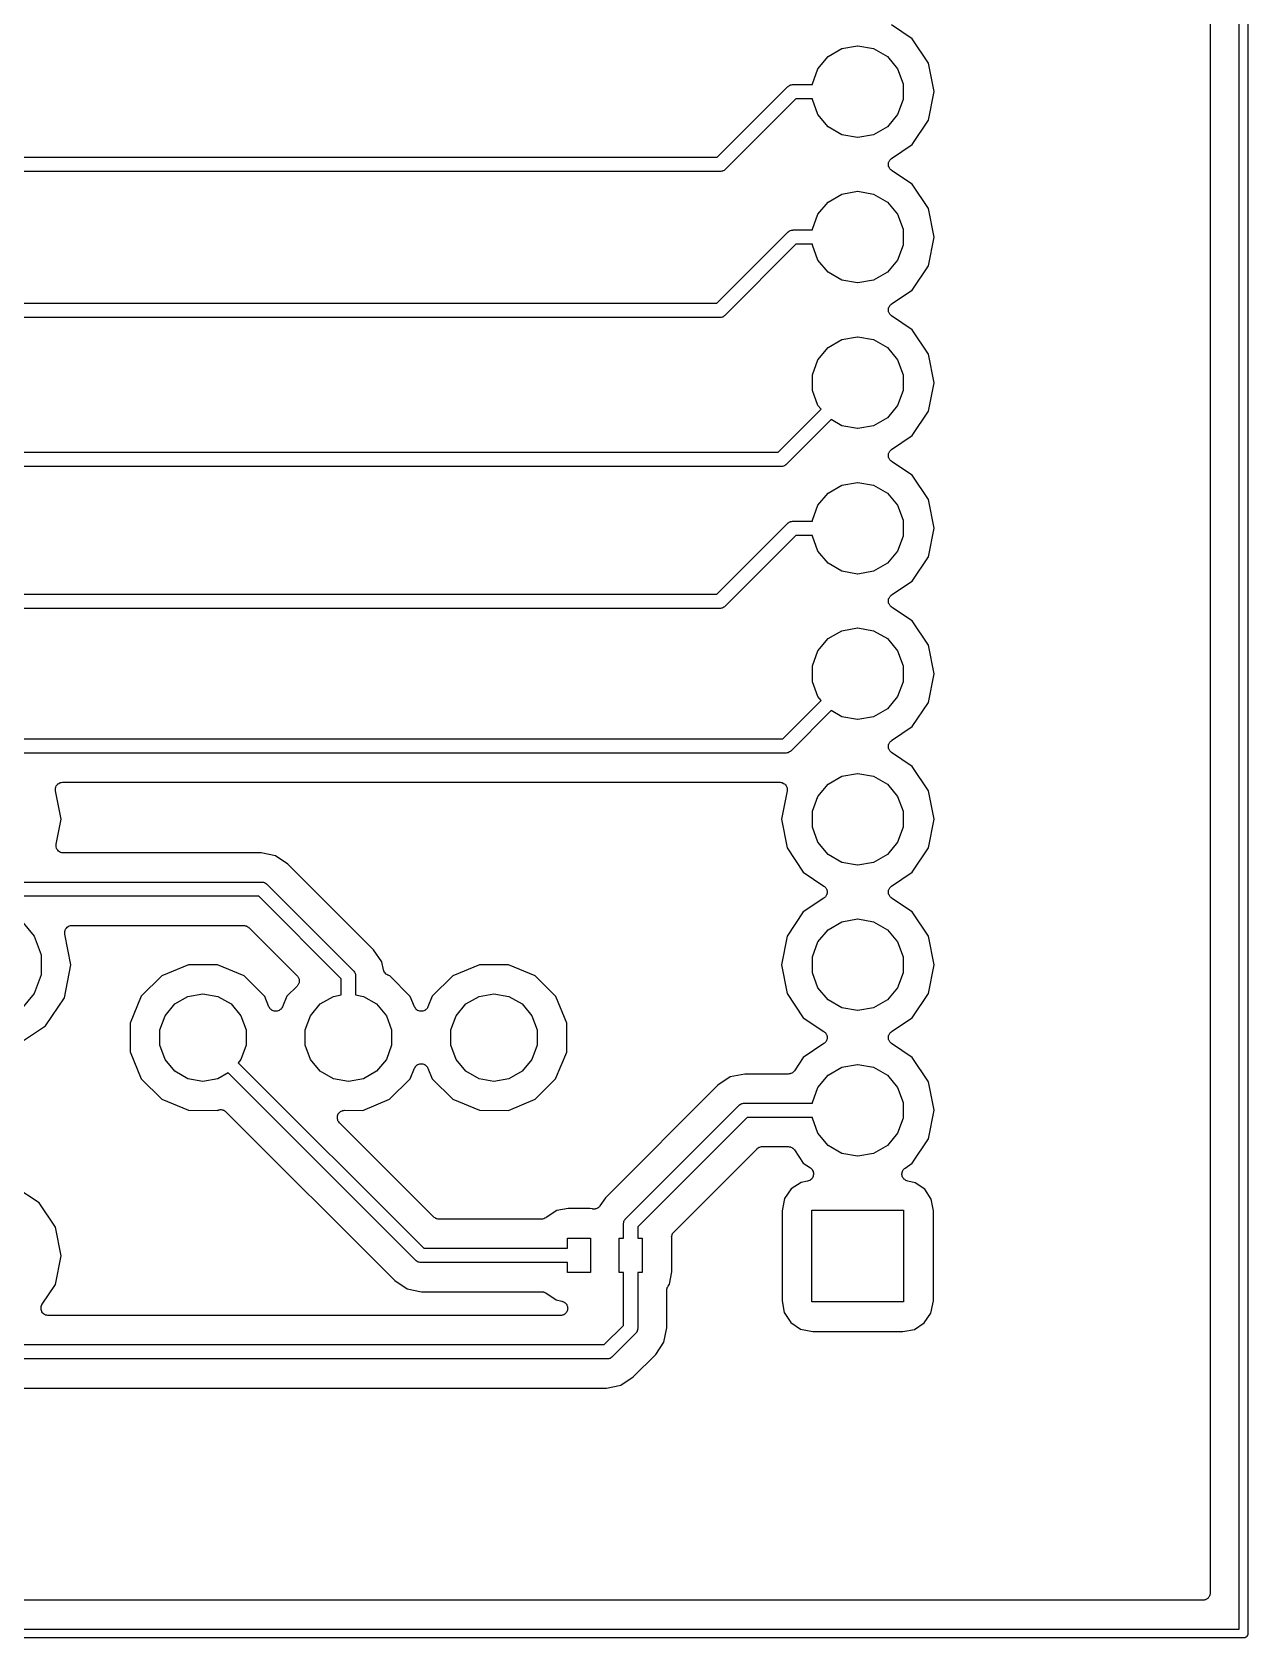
# Model space of a CAD drawing. Extents: x 70 to 225, y -126 to -70.
# Drawn here: x 204.05 to 225.28, y -126.47 to -98.45 of the extents above; entities that cross this region are included whole.
import ezdxf

# ---------------------------------------------------------------- set-up
doc = ezdxf.new("R2010")
doc.units = 0
doc.header["$MEASUREMENT"] = 0
doc.layers.add('BLACK', color=7, linetype='CONTINUOUS')

msp = doc.modelspace()

# ---------------------------------------------------------------- linework, layer by layer
at = {"layer": 'Black'}
for p, q in [((225.125, -126.325), (225.125, -69.875)), ((225.275, -69.8), (225.275, -126.4)), ((224.617, -70.51), (224.617, -125.69)), ((219.418, -98.5642), (219.057, -98.3229)), ((219.701, -98.9877), (219.418, -98.5642)), ((217.77, -99.0873), (217.949, -98.8745)), ((217.949, -98.8745), (218.19, -98.7356)), ((218.19, -98.7356), (218.463, -98.6873)), ((218.463, -98.6873), (218.469, -98.6873)), ((218.469, -98.6873), (218.743, -98.7356)), ((218.743, -98.7356), (218.984, -98.8745)), ((218.984, -98.8745), (219.162, -99.0873)), ((217.675, -99.3484), (217.77, -99.0873)), ((219.162, -99.0873), (219.257, -99.3484)), ((219.8, -99.4873), (219.701, -98.9877)), ((216.013, -100.632), (217.247, -99.3989)), ((217.247, -99.3989), (217.251, -99.3958)), ((217.251, -99.3958), (217.255, -99.3916)), ((217.255, -99.3916), (217.269, -99.3834)), ((217.269, -99.3834), (217.282, -99.374)), ((217.282, -99.374), (217.287, -99.3726)), ((217.287, -99.3726), (217.292, -99.3699)), ((217.292, -99.3699), (217.308, -99.367)), ((217.308, -99.367), (217.324, -99.3628)), ((217.324, -99.3628), (217.33, -99.3633)), ((217.33, -99.3633), (217.335, -99.3623)), ((217.335, -99.3623), (217.675, -99.3623)), ((217.675, -99.3623), (217.675, -99.3484)), ((219.257, -99.3484), (219.257, -99.6263)), ((219.701, -99.9869), (219.8, -99.4873)), ((217.387, -99.6123), (216.153, -100.846)), ((217.675, -99.6123), (217.387, -99.6123)), ((217.675, -99.6263), (217.675, -99.6123)), ((217.77, -99.8873), (217.675, -99.6263)), ((219.257, -99.6263), (219.162, -99.8873)), ((217.949, -100.1), (217.77, -99.8873)), ((219.162, -99.8873), (218.984, -100.1)), ((219.418, -100.41), (219.701, -99.9869)), ((218.19, -100.239), (217.949, -100.1)), ((218.463, -100.287), (218.19, -100.239)), ((218.469, -100.287), (218.463, -100.287)), ((218.743, -100.239), (218.469, -100.287)), ((218.984, -100.1), (218.743, -100.239)), ((219.057, -100.652), (219.418, -100.41)), ((177.266, -100.632), (216.013, -100.632)), ((216.065, -100.882), (177.266, -100.882)), ((216.07, -100.881), (216.065, -100.882)), ((216.076, -100.882), (216.07, -100.881)), ((216.092, -100.878), (216.076, -100.882)), ((216.108, -100.875), (216.092, -100.878)), ((216.112, -100.872), (216.108, -100.875)), ((216.118, -100.871), (216.112, -100.872)), ((216.131, -100.861), (216.118, -100.871)), ((216.145, -100.853), (216.131, -100.861)), ((216.149, -100.849), (216.145, -100.853)), ((216.153, -100.846), (216.149, -100.849)), ((219, -100.749), (219.004, -100.736)), ((219.001, -100.757), (219, -100.749)), ((219, -100.766), (219.001, -100.757)), ((219.004, -100.779), (219, -100.766)), ((219.004, -100.736), (219.005, -100.722)), ((219.005, -100.793), (219.004, -100.779)), ((219.005, -100.722), (219.009, -100.714)), ((219.009, -100.8), (219.005, -100.793)), ((219.009, -100.714), (219.011, -100.706)), ((219.011, -100.808), (219.009, -100.8)), ((219.011, -100.706), (219.019, -100.695)), ((219.019, -100.82), (219.011, -100.808)), ((219.019, -100.695), (219.025, -100.682)), ((219.025, -100.832), (219.019, -100.82)), ((219.025, -100.682), (219.031, -100.676)), ((219.031, -100.838), (219.025, -100.832)), ((219.031, -100.676), (219.035, -100.67)), ((219.035, -100.845), (219.031, -100.838)), ((219.035, -100.67), (219.047, -100.661)), ((219.047, -100.853), (219.035, -100.845)), ((219.047, -100.661), (219.057, -100.652)), ((219.057, -100.863), (219.047, -100.853)), ((219.418, -101.104), (219.057, -100.863)), ((219.701, -101.528), (219.418, -101.104)), ((217.77, -101.627), (217.949, -101.414)), ((217.949, -101.414), (218.19, -101.276)), ((218.19, -101.276), (218.463, -101.227)), ((218.463, -101.227), (218.469, -101.227)), ((218.469, -101.227), (218.743, -101.276)), ((218.743, -101.276), (218.984, -101.414)), ((218.984, -101.414), (219.162, -101.627)), ((217.675, -101.888), (217.77, -101.627)), ((219.162, -101.627), (219.257, -101.888)), ((219.8, -102.027), (219.701, -101.528)), ((216.003, -103.182), (217.247, -101.939)), ((217.247, -101.939), (217.251, -101.936)), ((217.251, -101.936), (217.255, -101.932)), ((217.255, -101.932), (217.269, -101.923)), ((217.269, -101.923), (217.282, -101.914)), ((217.282, -101.914), (217.287, -101.913)), ((217.287, -101.913), (217.292, -101.91)), ((217.292, -101.91), (217.308, -101.907)), ((217.308, -101.907), (217.324, -101.903)), ((217.324, -101.903), (217.33, -101.903)), ((217.33, -101.903), (217.335, -101.902)), ((217.335, -101.902), (217.675, -101.902)), ((217.675, -101.902), (217.675, -101.888)), ((219.257, -101.888), (219.257, -102.166)), ((217.387, -102.152), (216.143, -103.396)), ((217.675, -102.152), (217.387, -102.152)), ((217.675, -102.166), (217.675, -102.152)), ((217.77, -102.427), (217.675, -102.166)), ((219.257, -102.166), (219.162, -102.427)), ((219.701, -102.527), (219.8, -102.027)), ((217.949, -102.64), (217.77, -102.427)), ((219.162, -102.427), (218.984, -102.64)), ((219.418, -102.95), (219.701, -102.527)), ((218.19, -102.779), (217.949, -102.64)), ((218.463, -102.827), (218.19, -102.779)), ((218.469, -102.827), (218.463, -102.827)), ((218.743, -102.779), (218.469, -102.827)), ((218.984, -102.64), (218.743, -102.779)), ((219.057, -103.192), (219.418, -102.95)), ((178.516, -103.182), (216.003, -103.182)), ((216.121, -103.411), (216.108, -103.421)), ((216.135, -103.403), (216.121, -103.411)), ((216.139, -103.399), (216.135, -103.403)), ((216.143, -103.396), (216.139, -103.399)), ((219, -103.289), (219.004, -103.276)), ((219.001, -103.297), (219, -103.289)), ((219, -103.306), (219.001, -103.297)), ((219.004, -103.319), (219, -103.306)), ((219.004, -103.276), (219.005, -103.262)), ((219.005, -103.333), (219.004, -103.319)), ((219.005, -103.262), (219.009, -103.254)), ((219.009, -103.34), (219.005, -103.333)), ((219.009, -103.254), (219.011, -103.246)), ((219.011, -103.348), (219.009, -103.34)), ((219.011, -103.246), (219.019, -103.235)), ((219.019, -103.36), (219.011, -103.348)), ((219.019, -103.235), (219.025, -103.222)), ((219.025, -103.372), (219.019, -103.36)), ((219.025, -103.222), (219.031, -103.216)), ((219.031, -103.378), (219.025, -103.372)), ((219.031, -103.216), (219.035, -103.21)), ((219.035, -103.385), (219.031, -103.378)), ((219.035, -103.21), (219.047, -103.201)), ((219.047, -103.393), (219.035, -103.385)), ((219.047, -103.201), (219.057, -103.192)), ((219.057, -103.403), (219.047, -103.393)), ((219.418, -103.644), (219.057, -103.403)), ((216.055, -103.432), (178.516, -103.432)), ((216.06, -103.431), (216.055, -103.432)), ((216.066, -103.432), (216.06, -103.431)), ((216.082, -103.428), (216.066, -103.432)), ((216.098, -103.425), (216.082, -103.428)), ((216.102, -103.422), (216.098, -103.425)), ((216.108, -103.421), (216.102, -103.422)), ((219.701, -104.068), (219.418, -103.644)), ((217.77, -104.167), (217.949, -103.954)), ((217.949, -103.954), (218.19, -103.816)), ((218.19, -103.816), (218.463, -103.767)), ((218.463, -103.767), (218.469, -103.767)), ((218.469, -103.767), (218.743, -103.816)), ((218.743, -103.816), (218.984, -103.954)), ((218.984, -103.954), (219.162, -104.167)), ((217.675, -104.428), (217.77, -104.167)), ((219.162, -104.167), (219.257, -104.428)), ((219.8, -104.567), (219.701, -104.068)), ((217.675, -104.706), (217.675, -104.428)), ((219.257, -104.428), (219.257, -104.706)), ((217.77, -104.967), (217.675, -104.706)), ((219.257, -104.706), (219.162, -104.967)), ((219.701, -105.067), (219.8, -104.567)), ((217.075, -105.782), (217.825, -105.032)), ((217.825, -105.032), (217.77, -104.967)), ((219.162, -104.967), (218.984, -105.18)), ((219.418, -105.49), (219.701, -105.067)), ((218.001, -105.21), (217.215, -105.996)), ((218.19, -105.319), (218.001, -105.21)), ((218.463, -105.367), (218.19, -105.319)), ((218.469, -105.367), (218.463, -105.367)), ((218.743, -105.319), (218.469, -105.367)), ((218.984, -105.18), (218.743, -105.319)), ((219.057, -105.732), (219.418, -105.49)), ((176.441, -105.782), (217.075, -105.782)), ((219, -105.829), (219.004, -105.816)), ((219.001, -105.837), (219, -105.829)), ((219, -105.846), (219.001, -105.837)), ((219.004, -105.859), (219, -105.846)), ((219.004, -105.816), (219.005, -105.802)), ((219.005, -105.873), (219.004, -105.859)), ((219.005, -105.802), (219.009, -105.794)), ((219.009, -105.88), (219.005, -105.873)), ((219.009, -105.794), (219.011, -105.786)), ((219.011, -105.888), (219.009, -105.88)), ((219.011, -105.786), (219.019, -105.775)), ((219.019, -105.9), (219.011, -105.888)), ((219.019, -105.775), (219.025, -105.762)), ((219.025, -105.912), (219.019, -105.9)), ((219.025, -105.762), (219.031, -105.756)), ((219.031, -105.918), (219.025, -105.912)), ((219.031, -105.756), (219.035, -105.75)), ((219.035, -105.925), (219.031, -105.918)), ((219.035, -105.75), (219.047, -105.741)), ((219.047, -105.933), (219.035, -105.925)), ((219.047, -105.741), (219.057, -105.732)), ((219.057, -105.943), (219.047, -105.933)), ((217.126, -106.032), (176.441, -106.032)), ((217.132, -106.031), (217.126, -106.032)), ((217.137, -106.032), (217.132, -106.031)), ((217.153, -106.028), (217.137, -106.032)), ((217.169, -106.025), (217.153, -106.028)), ((217.174, -106.022), (217.169, -106.025)), ((217.179, -106.021), (217.174, -106.022)), ((217.193, -106.011), (217.179, -106.021)), ((217.207, -106.003), (217.193, -106.011)), ((217.21, -105.999), (217.207, -106.003)), ((217.215, -105.996), (217.21, -105.999)), ((219.418, -106.184), (219.057, -105.943)), ((219.701, -106.608), (219.418, -106.184)), ((217.77, -106.707), (217.949, -106.494)), ((217.949, -106.494), (218.19, -106.356)), ((218.19, -106.356), (218.463, -106.307)), ((218.463, -106.307), (218.469, -106.307)), ((218.469, -106.307), (218.743, -106.356)), ((218.743, -106.356), (218.984, -106.494)), ((218.984, -106.494), (219.162, -106.707)), ((217.675, -106.968), (217.77, -106.707)), ((219.162, -106.707), (219.257, -106.968)), ((219.8, -107.107), (219.701, -106.608)), ((216.008, -108.257), (217.247, -107.019)), ((217.247, -107.019), (217.251, -107.016)), ((217.251, -107.016), (217.255, -107.012)), ((217.255, -107.012), (217.269, -107.003)), ((217.269, -107.003), (217.282, -106.994)), ((217.282, -106.994), (217.287, -106.993)), ((217.287, -106.993), (217.292, -106.99)), ((217.292, -106.99), (217.308, -106.987)), ((217.308, -106.987), (217.324, -106.983)), ((217.324, -106.983), (217.33, -106.983)), ((217.33, -106.983), (217.335, -106.982)), ((217.335, -106.982), (217.675, -106.982)), ((217.675, -106.982), (217.675, -106.968)), ((219.257, -106.968), (219.257, -107.246)), ((217.387, -107.232), (216.148, -108.471)), ((217.675, -107.232), (217.387, -107.232)), ((217.675, -107.246), (217.675, -107.232)), ((217.77, -107.507), (217.675, -107.246)), ((219.257, -107.246), (219.162, -107.507)), ((219.701, -107.607), (219.8, -107.107)), ((217.949, -107.72), (217.77, -107.507)), ((219.162, -107.507), (218.984, -107.72)), ((219.418, -108.03), (219.701, -107.607)), ((218.19, -107.859), (217.949, -107.72)), ((218.463, -107.907), (218.19, -107.859)), ((218.743, -107.859), (218.469, -107.907)), ((218.984, -107.72), (218.743, -107.859)), ((218.469, -107.907), (218.463, -107.907)), ((219.057, -108.272), (219.418, -108.03)), ((173.516, -108.257), (216.008, -108.257)), ((219, -108.369), (219.004, -108.356)), ((219.001, -108.377), (219, -108.369)), ((219, -108.386), (219.001, -108.377)), ((219.004, -108.399), (219, -108.386)), ((219.004, -108.356), (219.005, -108.342)), ((219.005, -108.413), (219.004, -108.399)), ((219.005, -108.342), (219.009, -108.334)), ((219.009, -108.42), (219.005, -108.413)), ((219.009, -108.334), (219.011, -108.326)), ((219.011, -108.428), (219.009, -108.42)), ((219.011, -108.326), (219.019, -108.315)), ((219.019, -108.44), (219.011, -108.428)), ((219.019, -108.315), (219.025, -108.302)), ((219.025, -108.452), (219.019, -108.44)), ((219.025, -108.302), (219.031, -108.296)), ((219.031, -108.458), (219.025, -108.452)), ((219.031, -108.296), (219.035, -108.29)), ((219.035, -108.465), (219.031, -108.458)), ((219.035, -108.29), (219.047, -108.281)), ((219.047, -108.281), (219.057, -108.272)), ((216.06, -108.507), (173.516, -108.507)), ((216.065, -108.506), (216.06, -108.507)), ((216.071, -108.507), (216.065, -108.506)), ((216.087, -108.503), (216.071, -108.507)), ((216.103, -108.5), (216.087, -108.503)), ((216.107, -108.497), (216.103, -108.5)), ((216.113, -108.496), (216.107, -108.497)), ((216.126, -108.486), (216.113, -108.496)), ((216.14, -108.478), (216.126, -108.486)), ((216.144, -108.474), (216.14, -108.478)), ((216.148, -108.471), (216.144, -108.474)), ((219.047, -108.473), (219.035, -108.465)), ((219.057, -108.483), (219.047, -108.473)), ((219.418, -108.724), (219.057, -108.483)), ((219.701, -109.148), (219.418, -108.724)), ((217.949, -109.034), (218.19, -108.896)), ((218.19, -108.896), (218.463, -108.847)), ((218.463, -108.847), (218.469, -108.847)), ((218.469, -108.847), (218.743, -108.896)), ((218.743, -108.896), (218.984, -109.034)), ((217.675, -109.508), (217.77, -109.247)), ((217.77, -109.247), (217.949, -109.034)), ((218.984, -109.034), (219.162, -109.247)), ((219.162, -109.247), (219.257, -109.508)), ((219.8, -109.647), (219.701, -109.148)), ((217.675, -109.786), (217.675, -109.508)), ((219.257, -109.508), (219.257, -109.786)), ((217.77, -110.047), (217.675, -109.786)), ((219.257, -109.786), (219.162, -110.047)), ((219.701, -110.147), (219.8, -109.647)), ((217.155, -110.782), (217.825, -110.112)), ((217.825, -110.112), (217.77, -110.047)), ((219.162, -110.047), (218.984, -110.26)), ((218.001, -110.29), (217.295, -110.996)), ((218.19, -110.399), (218.001, -110.29)), ((218.463, -110.447), (218.19, -110.399)), ((218.743, -110.399), (218.469, -110.447)), ((218.984, -110.26), (218.743, -110.399)), ((219.418, -110.57), (219.701, -110.147)), ((218.469, -110.447), (218.463, -110.447)), ((219.057, -110.812), (219.418, -110.57)), ((171.016, -110.782), (217.155, -110.782)), ((219, -110.909), (219.004, -110.896)), ((219.001, -110.917), (219, -110.909)), ((219, -110.926), (219.001, -110.917)), ((219.004, -110.939), (219, -110.926)), ((219.004, -110.896), (219.005, -110.882)), ((219.005, -110.953), (219.004, -110.939)), ((219.005, -110.882), (219.009, -110.874)), ((219.009, -110.96), (219.005, -110.953)), ((219.009, -110.874), (219.011, -110.866)), ((219.011, -110.968), (219.009, -110.96)), ((219.011, -110.866), (219.019, -110.855)), ((219.019, -110.98), (219.011, -110.968)), ((219.019, -110.855), (219.025, -110.842)), ((219.025, -110.992), (219.019, -110.98)), ((219.025, -110.842), (219.031, -110.836)), ((219.031, -110.836), (219.035, -110.83)), ((219.035, -110.83), (219.047, -110.821)), ((219.047, -110.821), (219.057, -110.812)), ((217.206, -111.032), (171.016, -111.032)), ((217.212, -111.031), (217.206, -111.032)), ((217.217, -111.032), (217.212, -111.031)), ((217.233, -111.028), (217.217, -111.032)), ((217.249, -111.025), (217.233, -111.028)), ((217.254, -111.022), (217.249, -111.025)), ((217.259, -111.021), (217.254, -111.022)), ((217.273, -111.011), (217.259, -111.021)), ((217.287, -111.003), (217.273, -111.011)), ((217.29, -110.999), (217.287, -111.003)), ((217.295, -110.996), (217.29, -110.999)), ((219.031, -110.998), (219.025, -110.992)), ((219.035, -111.005), (219.031, -110.998)), ((219.047, -111.013), (219.035, -111.005)), ((219.057, -111.023), (219.047, -111.013)), ((219.418, -111.264), (219.057, -111.023)), ((219.701, -111.688), (219.418, -111.264)), ((204.543, -111.548), (204.563, -111.544)), ((204.563, -111.544), (204.583, -111.54)), ((204.583, -111.54), (204.585, -111.541)), ((204.585, -111.541), (204.586, -111.54)), ((204.586, -111.54), (217.107, -111.54)), ((217.107, -111.54), (217.108, -111.541)), ((217.108, -111.541), (217.109, -111.54)), ((217.109, -111.54), (217.13, -111.544)), ((217.13, -111.544), (217.15, -111.548)), ((217.949, -111.574), (218.19, -111.436)), ((218.19, -111.436), (218.463, -111.387)), ((218.463, -111.387), (218.469, -111.387)), ((218.469, -111.387), (218.743, -111.436)), ((218.743, -111.436), (218.984, -111.574)), ((204.461, -111.645), (204.468, -111.626)), ((204.461, -111.647), (204.461, -111.645)), ((204.461, -111.648), (204.461, -111.647)), ((204.461, -111.669), (204.461, -111.648)), ((204.461, -111.689), (204.461, -111.669)), ((204.461, -111.691), (204.461, -111.689)), ((204.461, -111.692), (204.461, -111.691)), ((204.56, -112.187), (204.461, -111.692)), ((204.468, -111.626), (204.475, -111.606)), ((204.475, -111.606), (204.476, -111.605)), ((204.476, -111.604), (204.489, -111.588)), ((204.476, -111.605), (204.476, -111.604)), ((204.489, -111.588), (204.502, -111.572)), ((204.502, -111.572), (204.503, -111.571)), ((204.503, -111.571), (204.504, -111.57)), ((204.504, -111.57), (204.522, -111.56)), ((204.522, -111.56), (204.54, -111.549)), ((204.54, -111.549), (204.541, -111.549)), ((204.541, -111.549), (204.543, -111.548)), ((217.231, -111.692), (217.133, -112.187)), ((217.15, -111.548), (217.151, -111.549)), ((217.151, -111.549), (217.153, -111.549)), ((217.153, -111.549), (217.17, -111.56)), ((217.17, -111.56), (217.188, -111.57)), ((217.188, -111.57), (217.189, -111.571)), ((217.189, -111.571), (217.19, -111.572)), ((217.19, -111.572), (217.203, -111.588)), ((217.203, -111.588), (217.217, -111.604)), ((217.217, -111.604), (217.217, -111.605)), ((217.217, -111.605), (217.218, -111.606)), ((217.218, -111.606), (217.225, -111.626)), ((217.225, -111.626), (217.232, -111.645)), ((217.232, -111.689), (217.231, -111.691)), ((217.231, -111.691), (217.231, -111.692)), ((217.232, -111.645), (217.232, -111.647)), ((217.232, -111.647), (217.232, -111.648)), ((217.232, -111.648), (217.232, -111.669)), ((217.232, -111.669), (217.232, -111.689)), ((217.675, -112.048), (217.77, -111.787)), ((217.77, -111.787), (217.949, -111.574)), ((218.984, -111.574), (219.162, -111.787)), ((219.162, -111.787), (219.257, -112.048)), ((219.8, -112.187), (219.701, -111.688)), ((217.675, -112.326), (217.675, -112.048)), ((219.257, -112.048), (219.257, -112.326)), ((204.473, -112.623), (204.56, -112.187)), ((217.133, -112.187), (217.232, -112.687)), ((217.77, -112.587), (217.675, -112.326)), ((219.257, -112.326), (219.162, -112.587)), ((219.701, -112.687), (219.8, -112.187)), ((204.472, -112.667), (204.473, -112.646)), ((204.473, -112.668), (204.472, -112.667)), ((204.473, -112.624), (204.473, -112.623)), ((204.473, -112.625), (204.473, -112.624)), ((204.473, -112.646), (204.473, -112.625)), ((217.949, -112.8), (217.77, -112.587)), ((219.162, -112.587), (218.984, -112.8)), ((204.473, -112.669), (204.473, -112.668)), ((204.48, -112.689), (204.473, -112.669)), ((204.487, -112.708), (204.48, -112.689)), ((204.487, -112.71), (204.487, -112.708)), ((204.488, -112.711), (204.487, -112.71)), ((204.501, -112.727), (204.488, -112.711)), ((204.514, -112.743), (204.501, -112.727)), ((204.515, -112.744), (204.514, -112.743)), ((204.516, -112.745), (204.515, -112.744)), ((204.534, -112.755), (204.516, -112.745)), ((204.552, -112.766), (204.534, -112.755)), ((204.553, -112.766), (204.552, -112.766)), ((204.555, -112.767), (204.553, -112.766)), ((204.575, -112.77), (204.555, -112.767)), ((204.595, -112.774), (204.575, -112.77)), ((204.597, -112.774), (204.595, -112.774)), ((204.598, -112.774), (204.597, -112.774)), ((208.051, -112.774), (204.598, -112.774)), ((208.305, -112.825), (208.051, -112.774)), ((208.52, -112.969), (208.305, -112.825)), ((217.232, -112.687), (217.515, -113.11)), ((218.19, -112.939), (217.949, -112.8)), ((218.463, -112.987), (218.19, -112.939)), ((218.743, -112.939), (218.469, -112.987)), ((218.984, -112.8), (218.743, -112.939)), ((219.418, -113.11), (219.701, -112.687)), ((210.015, -114.463), (208.52, -112.969)), ((217.515, -113.11), (217.876, -113.352)), ((218.469, -112.987), (218.463, -112.987)), ((219.057, -113.352), (219.418, -113.11)), ((203.804, -113.282), (208.064, -113.282)), ((208.064, -113.282), (208.069, -113.283)), ((208.069, -113.283), (208.075, -113.283)), ((208.075, -113.283), (208.091, -113.287)), ((208.091, -113.287), (208.107, -113.29)), ((208.107, -113.29), (208.111, -113.293)), ((208.111, -113.293), (208.117, -113.294)), ((208.117, -113.294), (208.13, -113.303)), ((208.13, -113.303), (208.144, -113.312)), ((208.144, -113.312), (208.148, -113.316)), ((208.148, -113.316), (208.152, -113.319)), ((208.152, -113.319), (209.665, -114.831)), ((217.876, -113.352), (217.886, -113.361)), ((217.886, -113.361), (217.897, -113.37)), ((217.897, -113.37), (217.902, -113.376)), ((217.902, -113.376), (217.908, -113.382)), ((217.908, -113.382), (217.914, -113.395)), ((217.914, -113.395), (217.922, -113.406)), ((217.922, -113.508), (217.914, -113.52)), ((217.922, -113.406), (217.924, -113.414)), ((217.924, -113.5), (217.922, -113.508)), ((217.924, -113.414), (217.928, -113.422)), ((217.928, -113.493), (217.924, -113.5)), ((217.928, -113.422), (217.929, -113.436)), ((217.929, -113.479), (217.928, -113.493)), ((217.929, -113.436), (217.932, -113.449)), ((217.932, -113.466), (217.929, -113.479)), ((217.932, -113.449), (217.931, -113.457)), ((217.931, -113.457), (217.932, -113.466)), ((219, -113.449), (219.004, -113.436)), ((219.001, -113.457), (219, -113.449)), ((219, -113.466), (219.001, -113.457)), ((219.004, -113.479), (219, -113.466)), ((219.004, -113.436), (219.005, -113.422)), ((219.005, -113.493), (219.004, -113.479)), ((219.005, -113.422), (219.009, -113.414)), ((219.009, -113.5), (219.005, -113.493)), ((219.009, -113.414), (219.011, -113.406)), ((219.011, -113.508), (219.009, -113.5)), ((219.011, -113.406), (219.019, -113.395)), ((219.019, -113.52), (219.011, -113.508)), ((219.019, -113.395), (219.025, -113.382)), ((219.025, -113.382), (219.031, -113.376)), ((219.031, -113.376), (219.035, -113.37)), ((219.035, -113.37), (219.047, -113.361)), ((219.047, -113.361), (219.057, -113.352)), ((208.012, -113.532), (203.78, -113.532)), ((209.451, -114.971), (208.012, -113.532)), ((217.876, -113.563), (217.515, -113.804)), ((217.886, -113.553), (217.876, -113.563)), ((217.897, -113.545), (217.886, -113.553)), ((217.902, -113.538), (217.897, -113.545)), ((217.908, -113.532), (217.902, -113.538)), ((217.914, -113.52), (217.908, -113.532)), ((219.025, -113.532), (219.019, -113.52)), ((219.031, -113.538), (219.025, -113.532)), ((219.035, -113.545), (219.031, -113.538)), ((219.047, -113.553), (219.035, -113.545)), ((219.057, -113.563), (219.047, -113.553)), ((219.418, -113.804), (219.057, -113.563)), ((203.869, -113.961), (204.092, -114.227)), ((204.668, -114.07), (204.686, -114.06)), ((204.686, -114.06), (204.704, -114.049)), ((204.704, -114.049), (204.705, -114.049)), ((204.705, -114.049), (204.707, -114.048)), ((204.707, -114.048), (204.727, -114.044)), ((204.727, -114.044), (204.747, -114.04)), ((204.747, -114.04), (204.749, -114.041)), ((204.749, -114.041), (204.75, -114.04)), ((204.75, -114.04), (207.749, -114.04)), ((207.749, -114.04), (207.755, -114.041)), ((207.755, -114.041), (207.76, -114.041)), ((207.76, -114.041), (207.776, -114.045)), ((207.776, -114.045), (207.793, -114.048)), ((207.793, -114.048), (207.797, -114.051)), ((207.797, -114.051), (207.803, -114.052)), ((207.803, -114.052), (207.816, -114.062)), ((207.816, -114.062), (207.831, -114.07)), ((217.515, -113.804), (217.232, -114.228)), ((217.949, -114.114), (218.19, -113.976)), ((218.19, -113.976), (218.463, -113.927)), ((218.463, -113.927), (218.469, -113.927)), ((218.469, -113.927), (218.743, -113.976)), ((218.743, -113.976), (218.984, -114.114)), ((219.701, -114.228), (219.418, -113.804)), ((204.092, -114.227), (204.211, -114.554)), ((204.624, -114.148), (204.625, -114.147)), ((204.625, -114.169), (204.624, -114.148)), ((204.625, -114.145), (204.632, -114.126)), ((204.625, -114.147), (204.625, -114.145)), ((204.625, -114.189), (204.625, -114.169)), ((204.625, -114.191), (204.625, -114.189)), ((204.625, -114.192), (204.625, -114.191)), ((204.732, -114.727), (204.625, -114.192)), ((204.632, -114.126), (204.639, -114.106)), ((204.639, -114.105), (204.64, -114.104)), ((204.639, -114.106), (204.639, -114.105)), ((204.64, -114.104), (204.653, -114.088)), ((204.653, -114.088), (204.666, -114.072)), ((204.666, -114.072), (204.667, -114.071)), ((204.667, -114.071), (204.668, -114.07)), ((207.831, -114.07), (207.834, -114.074)), ((207.834, -114.074), (207.839, -114.078)), ((207.839, -114.078), (208.68, -114.918)), ((217.232, -114.228), (217.133, -114.727)), ((217.675, -114.588), (217.77, -114.327)), ((217.77, -114.327), (217.949, -114.114)), ((218.984, -114.114), (219.162, -114.327)), ((219.162, -114.327), (219.257, -114.588)), ((219.8, -114.727), (219.701, -114.228)), ((204.211, -114.554), (204.211, -114.901)), ((210.159, -114.678), (210.015, -114.463)), ((217.675, -114.866), (217.675, -114.588)), ((219.257, -114.588), (219.257, -114.866)), ((204.211, -114.901), (204.092, -115.227)), ((204.617, -115.303), (204.732, -114.727)), ((206.785, -114.727), (206.318, -114.92)), ((207.29, -114.728), (206.785, -114.727)), ((207.757, -114.921), (207.29, -114.728)), ((209.665, -114.831), (209.668, -114.836)), ((209.668, -114.836), (209.672, -114.839)), ((209.672, -114.839), (209.68, -114.854)), ((209.68, -114.854), (209.69, -114.867)), ((209.69, -114.867), (209.691, -114.872)), ((209.691, -114.872), (209.694, -114.877)), ((209.694, -114.877), (209.697, -114.893)), ((209.697, -114.893), (209.701, -114.909)), ((209.701, -114.909), (209.7, -114.914)), ((210.186, -114.814), (210.159, -114.678)), ((210.192, -114.831), (210.186, -114.814)), ((210.198, -114.848), (210.192, -114.831)), ((210.2, -114.851), (210.198, -114.848)), ((210.202, -114.855), (210.2, -114.851)), ((210.214, -114.869), (210.202, -114.855)), ((210.225, -114.883), (210.214, -114.869)), ((210.228, -114.885), (210.225, -114.883)), ((210.231, -114.889), (210.228, -114.885)), ((210.247, -114.897), (210.231, -114.889)), ((210.262, -114.907), (210.247, -114.897)), ((210.297, -114.921), (210.262, -114.907)), ((211.865, -114.727), (211.398, -114.92)), ((212.37, -114.728), (211.865, -114.727)), ((212.837, -114.921), (212.37, -114.728)), ((217.133, -114.727), (217.232, -115.227)), ((217.77, -115.127), (217.675, -114.866)), ((219.257, -114.866), (219.162, -115.127)), ((219.701, -115.227), (219.8, -114.727)), ((206.318, -114.92), (205.96, -115.277)), ((208.114, -115.279), (207.757, -114.921)), ((208.68, -115.098), (208.5, -115.277)), ((208.68, -114.918), (208.686, -114.927)), ((208.686, -115.089), (208.68, -115.098)), ((208.686, -114.927), (208.694, -114.935)), ((208.694, -115.081), (208.686, -115.089)), ((208.694, -114.935), (208.699, -114.945)), ((208.699, -115.071), (208.694, -115.081)), ((208.699, -114.945), (208.705, -114.954)), ((208.705, -115.062), (208.699, -115.071)), ((208.705, -114.954), (208.708, -114.965)), ((208.708, -115.051), (208.705, -115.062)), ((208.708, -114.965), (208.713, -114.975)), ((208.713, -115.041), (208.708, -115.051)), ((208.713, -114.975), (208.714, -114.986)), ((208.714, -115.03), (208.713, -115.041)), ((208.714, -114.986), (208.716, -114.997)), ((208.716, -115.019), (208.714, -115.03)), ((208.716, -114.997), (208.715, -115.008)), ((208.715, -115.008), (208.716, -115.019)), ((209.451, -115.254), (209.451, -114.971)), ((209.7, -114.914), (209.701, -114.92)), ((209.701, -114.92), (209.701, -115.254)), ((210.654, -115.279), (210.297, -114.921)), ((211.398, -114.92), (211.04, -115.277)), ((213.194, -115.279), (212.837, -114.921)), ((217.949, -115.34), (217.77, -115.127)), ((219.162, -115.127), (218.984, -115.34)), ((204.092, -115.227), (203.869, -115.493)), ((204.291, -115.792), (204.617, -115.303)), ((205.96, -115.277), (205.767, -115.744)), ((206.374, -115.615), (206.545, -115.411)), ((206.545, -115.411), (206.775, -115.279)), ((206.775, -115.279), (207.036, -115.232)), ((207.036, -115.232), (207.298, -115.279)), ((207.298, -115.279), (207.528, -115.411)), ((207.528, -115.411), (207.699, -115.615)), ((208.189, -115.461), (208.114, -115.279)), ((208.198, -115.475), (208.189, -115.461)), ((208.424, -115.462), (208.415, -115.476)), ((208.5, -115.277), (208.424, -115.462)), ((208.914, -115.615), (209.085, -115.411)), ((209.085, -115.411), (209.315, -115.279)), ((209.315, -115.279), (209.451, -115.254)), ((209.701, -115.254), (209.838, -115.279)), ((209.838, -115.279), (210.068, -115.411)), ((210.068, -115.411), (210.239, -115.615)), ((210.729, -115.461), (210.654, -115.279)), ((210.738, -115.475), (210.729, -115.461)), ((210.964, -115.462), (210.955, -115.476)), ((211.04, -115.277), (210.964, -115.462)), ((211.454, -115.615), (211.625, -115.411)), ((211.625, -115.411), (211.855, -115.279)), ((211.855, -115.279), (212.116, -115.232)), ((212.116, -115.232), (212.378, -115.279)), ((212.378, -115.279), (212.608, -115.411)), ((212.608, -115.411), (212.779, -115.615)), ((213.387, -115.746), (213.194, -115.279)), ((217.232, -115.227), (217.515, -115.65)), ((218.19, -115.479), (217.949, -115.34)), ((218.984, -115.34), (218.743, -115.479)), ((219.418, -115.65), (219.701, -115.227)), ((205.767, -115.744), (205.766, -116.249)), ((206.283, -115.865), (206.374, -115.615)), ((207.699, -115.615), (207.79, -115.865)), ((208.206, -115.49), (208.198, -115.475)), ((208.21, -115.494), (208.206, -115.49)), ((208.213, -115.499), (208.21, -115.494)), ((208.226, -115.509), (208.213, -115.499)), ((208.238, -115.52), (208.226, -115.509)), ((208.243, -115.522), (208.238, -115.52)), ((208.248, -115.525), (208.243, -115.522)), ((208.263, -115.53), (208.248, -115.525)), ((208.279, -115.537), (208.263, -115.53)), ((208.284, -115.537), (208.279, -115.537)), ((208.29, -115.539), (208.284, -115.537)), ((208.306, -115.538), (208.29, -115.539)), ((208.323, -115.539), (208.306, -115.538)), ((208.328, -115.537), (208.323, -115.539)), ((208.334, -115.537), (208.328, -115.537)), ((208.349, -115.531), (208.334, -115.537)), ((208.365, -115.526), (208.349, -115.531)), ((208.369, -115.522), (208.365, -115.526)), ((208.375, -115.52), (208.369, -115.522)), ((208.387, -115.509), (208.375, -115.52)), ((208.4, -115.499), (208.387, -115.509)), ((208.403, -115.494), (208.4, -115.499)), ((208.407, -115.49), (208.403, -115.494)), ((208.415, -115.476), (208.407, -115.49)), ((208.823, -115.865), (208.914, -115.615)), ((210.239, -115.615), (210.33, -115.865)), ((210.746, -115.49), (210.738, -115.475)), ((210.75, -115.494), (210.746, -115.49)), ((210.753, -115.499), (210.75, -115.494)), ((210.766, -115.509), (210.753, -115.499)), ((210.778, -115.52), (210.766, -115.509)), ((210.783, -115.522), (210.778, -115.52)), ((210.788, -115.525), (210.783, -115.522)), ((210.803, -115.53), (210.788, -115.525)), ((210.819, -115.537), (210.803, -115.53)), ((210.824, -115.537), (210.819, -115.537)), ((210.83, -115.539), (210.824, -115.537)), ((210.846, -115.538), (210.83, -115.539)), ((210.863, -115.539), (210.846, -115.538)), ((210.868, -115.537), (210.863, -115.539)), ((210.874, -115.537), (210.868, -115.537)), ((210.889, -115.531), (210.874, -115.537)), ((210.905, -115.526), (210.889, -115.531)), ((210.909, -115.522), (210.905, -115.526)), ((210.915, -115.52), (210.909, -115.522)), ((210.927, -115.509), (210.915, -115.52)), ((210.94, -115.499), (210.927, -115.509)), ((210.943, -115.494), (210.94, -115.499)), ((210.947, -115.49), (210.943, -115.494)), ((210.955, -115.476), (210.947, -115.49)), ((211.363, -115.865), (211.454, -115.615)), ((212.779, -115.615), (212.87, -115.865)), ((213.386, -116.251), (213.387, -115.746)), ((217.515, -115.65), (217.876, -115.892)), ((218.463, -115.527), (218.19, -115.479)), ((218.469, -115.527), (218.463, -115.527)), ((218.743, -115.479), (218.469, -115.527)), ((219.057, -115.892), (219.418, -115.65)), ((203.802, -116.118), (204.291, -115.792)), ((206.283, -116.13), (206.283, -115.865)), ((207.79, -115.865), (207.79, -116.13)), ((208.823, -116.13), (208.823, -115.865)), ((210.33, -115.865), (210.33, -116.13)), ((211.363, -116.13), (211.363, -115.865)), ((212.87, -115.865), (212.87, -116.13)), ((217.876, -115.892), (217.886, -115.901)), ((217.886, -115.901), (217.897, -115.91)), ((217.897, -115.91), (217.902, -115.916)), ((217.902, -115.916), (217.908, -115.922)), ((217.908, -115.922), (217.914, -115.935)), ((217.914, -115.935), (217.922, -115.946)), ((217.922, -115.946), (217.924, -115.954)), ((217.924, -115.954), (217.928, -115.962)), ((217.928, -115.962), (217.929, -115.976)), ((217.929, -116.019), (217.928, -116.033)), ((217.929, -115.976), (217.932, -115.989)), ((217.932, -116.006), (217.929, -116.019)), ((217.932, -115.989), (217.931, -115.997)), ((217.931, -115.997), (217.932, -116.006)), ((219, -115.989), (219.004, -115.976)), ((219.001, -115.997), (219, -115.989)), ((219, -116.006), (219.001, -115.997)), ((219.004, -116.019), (219, -116.006)), ((219.004, -115.976), (219.005, -115.962)), ((219.005, -116.033), (219.004, -116.019)), ((219.005, -115.962), (219.009, -115.954)), ((219.009, -115.954), (219.011, -115.946)), ((219.011, -115.946), (219.019, -115.935)), ((219.019, -115.935), (219.025, -115.922)), ((219.025, -115.922), (219.031, -115.916)), ((219.031, -115.916), (219.035, -115.91)), ((219.035, -115.91), (219.047, -115.901)), ((219.047, -115.901), (219.057, -115.892)), ((205.766, -116.249), (205.959, -116.716)), ((206.374, -116.38), (206.283, -116.13)), ((207.79, -116.13), (207.699, -116.38)), ((208.914, -116.38), (208.823, -116.13)), ((210.33, -116.13), (210.239, -116.38)), ((211.454, -116.38), (211.363, -116.13)), ((212.87, -116.13), (212.779, -116.38)), ((213.192, -116.718), (213.386, -116.251)), ((217.876, -116.103), (217.515, -116.344)), ((217.886, -116.093), (217.876, -116.103)), ((217.897, -116.085), (217.886, -116.093)), ((217.902, -116.078), (217.897, -116.085)), ((217.908, -116.072), (217.902, -116.078)), ((217.914, -116.06), (217.908, -116.072)), ((217.922, -116.048), (217.914, -116.06)), ((217.924, -116.04), (217.922, -116.048)), ((217.928, -116.033), (217.924, -116.04)), ((219.009, -116.04), (219.005, -116.033)), ((219.011, -116.048), (219.009, -116.04)), ((219.019, -116.06), (219.011, -116.048)), ((219.025, -116.072), (219.019, -116.06)), ((219.031, -116.078), (219.025, -116.072)), ((219.035, -116.085), (219.031, -116.078)), ((219.047, -116.093), (219.035, -116.085)), ((219.057, -116.103), (219.047, -116.093)), ((219.418, -116.344), (219.057, -116.103)), ((206.545, -116.583), (206.374, -116.38)), ((206.775, -116.716), (206.545, -116.583)), ((207.699, -116.38), (207.652, -116.436)), ((207.652, -116.436), (210.891, -119.675)), ((209.085, -116.583), (208.914, -116.38)), ((209.315, -116.716), (209.085, -116.583)), ((210.068, -116.583), (209.838, -116.716)), ((210.239, -116.38), (210.068, -116.583)), ((210.652, -116.718), (210.729, -116.533)), ((210.729, -116.533), (210.738, -116.519)), ((210.738, -116.519), (210.746, -116.504)), ((210.746, -116.504), (210.75, -116.501)), ((210.75, -116.501), (210.753, -116.496)), ((210.753, -116.496), (210.766, -116.486)), ((210.766, -116.486), (210.778, -116.475)), ((210.778, -116.475), (210.783, -116.473)), ((210.783, -116.473), (210.788, -116.469)), ((210.788, -116.469), (210.804, -116.464)), ((210.804, -116.464), (210.819, -116.458)), ((210.819, -116.458), (210.825, -116.458)), ((210.825, -116.458), (210.83, -116.456)), ((210.83, -116.456), (210.846, -116.457)), ((210.846, -116.457), (210.863, -116.456)), ((210.863, -116.456), (210.868, -116.458)), ((210.868, -116.458), (210.874, -116.458)), ((210.874, -116.458), (210.889, -116.464)), ((210.889, -116.464), (210.905, -116.469)), ((210.905, -116.469), (210.909, -116.473)), ((210.909, -116.473), (210.915, -116.475)), ((210.915, -116.475), (210.927, -116.486)), ((210.927, -116.486), (210.94, -116.496)), ((210.94, -116.496), (210.943, -116.501)), ((210.943, -116.501), (210.947, -116.505)), ((210.947, -116.505), (210.955, -116.519)), ((210.955, -116.519), (210.964, -116.533)), ((210.964, -116.533), (211.039, -116.716)), ((211.625, -116.583), (211.454, -116.38)), ((211.855, -116.716), (211.625, -116.583)), ((212.608, -116.583), (212.378, -116.716)), ((212.779, -116.38), (212.608, -116.583)), ((217.347, -116.591), (217.335, -116.605)), ((217.359, -116.578), (217.347, -116.591)), ((217.515, -116.344), (217.359, -116.578)), ((217.949, -116.654), (218.19, -116.516)), ((218.19, -116.516), (218.463, -116.467)), ((218.463, -116.467), (218.469, -116.467)), ((218.469, -116.467), (218.743, -116.516)), ((218.743, -116.516), (218.984, -116.654)), ((219.701, -116.768), (219.418, -116.344)), ((205.959, -116.716), (206.316, -117.073)), ((207.036, -116.762), (206.775, -116.716)), ((207.298, -116.716), (207.036, -116.762)), ((207.476, -116.613), (207.298, -116.716)), ((210.751, -119.888), (207.476, -116.613)), ((209.576, -116.762), (209.315, -116.716)), ((209.838, -116.716), (209.576, -116.762)), ((210.295, -117.075), (210.652, -116.718)), ((211.039, -116.716), (211.396, -117.073)), ((212.116, -116.762), (211.855, -116.716)), ((212.378, -116.716), (212.116, -116.762)), ((212.835, -117.075), (213.192, -116.718)), ((216.026, -116.829), (214.061, -118.794)), ((216.241, -116.685), (216.026, -116.829)), ((216.495, -116.634), (216.241, -116.685)), ((217.253, -116.634), (216.495, -116.634)), ((217.271, -116.631), (217.253, -116.634)), ((217.289, -116.629), (217.271, -116.631)), ((217.293, -116.627), (217.289, -116.629)), ((217.297, -116.627), (217.293, -116.627)), ((217.312, -116.618), (217.297, -116.627)), ((217.328, -116.61), (217.312, -116.618)), ((217.331, -116.607), (217.328, -116.61)), ((217.335, -116.605), (217.331, -116.607)), ((217.675, -117.128), (217.77, -116.867)), ((217.77, -116.867), (217.949, -116.654)), ((218.984, -116.654), (219.162, -116.867)), ((219.162, -116.867), (219.257, -117.128)), ((219.8, -117.267), (219.701, -116.768)), ((206.316, -117.073), (206.783, -117.267)), ((209.828, -117.268), (210.295, -117.075)), ((211.396, -117.073), (211.863, -117.267)), ((212.368, -117.268), (212.835, -117.075)), ((216.435, -117.153), (216.44, -117.15)), ((216.44, -117.15), (216.456, -117.147)), ((216.456, -117.147), (216.472, -117.143)), ((216.472, -117.143), (216.477, -117.143)), ((216.477, -117.143), (216.483, -117.142)), ((216.483, -117.142), (217.675, -117.142)), ((217.675, -117.142), (217.675, -117.128)), ((219.257, -117.128), (219.257, -117.406)), ((206.783, -117.267), (207.288, -117.268)), ((207.288, -117.268), (207.297, -117.264)), ((207.297, -117.264), (207.305, -117.262)), ((207.305, -117.262), (207.313, -117.259)), ((207.313, -117.259), (207.326, -117.257)), ((207.326, -117.257), (207.34, -117.254)), ((207.34, -117.254), (207.348, -117.255)), ((207.348, -117.255), (207.356, -117.255)), ((207.356, -117.255), (207.37, -117.258)), ((207.37, -117.258), (207.384, -117.26)), ((207.384, -117.26), (207.391, -117.264)), ((207.391, -117.264), (207.399, -117.266)), ((207.399, -117.266), (207.41, -117.274)), ((207.41, -117.274), (207.423, -117.281)), ((207.423, -117.281), (207.428, -117.287)), ((207.428, -117.287), (207.435, -117.291)), ((207.435, -117.291), (210.383, -120.239)), ((209.382, -117.405), (209.383, -117.389)), ((209.383, -117.411), (209.382, -117.405)), ((209.383, -117.372), (209.385, -117.367)), ((209.383, -117.389), (209.383, -117.372)), ((209.383, -117.416), (209.383, -117.411)), ((209.389, -117.432), (209.383, -117.416)), ((209.385, -117.361), (209.392, -117.346)), ((209.385, -117.367), (209.385, -117.361)), ((209.393, -117.448), (209.389, -117.432)), ((209.392, -117.346), (209.398, -117.331)), ((209.398, -117.331), (209.402, -117.326)), ((209.402, -117.326), (209.404, -117.321)), ((209.404, -117.321), (209.416, -117.31)), ((209.416, -117.31), (209.427, -117.297)), ((209.427, -117.297), (209.431, -117.294)), ((209.431, -117.294), (209.435, -117.29)), ((209.435, -117.29), (209.45, -117.283)), ((209.45, -117.283), (209.465, -117.275)), ((209.465, -117.275), (209.47, -117.274)), ((209.47, -117.274), (209.475, -117.272)), ((209.475, -117.272), (209.492, -117.27)), ((209.492, -117.27), (209.508, -117.267)), ((209.508, -117.267), (209.828, -117.268)), ((211.863, -117.267), (212.368, -117.268)), ((214.412, -119.162), (216.394, -117.179)), ((216.534, -117.392), (214.625, -119.302)), ((216.394, -117.179), (216.399, -117.176)), ((216.399, -117.176), (216.402, -117.172)), ((216.402, -117.172), (216.416, -117.163)), ((216.416, -117.163), (216.43, -117.154)), ((216.43, -117.154), (216.435, -117.153)), ((217.675, -117.392), (216.534, -117.392)), ((217.675, -117.406), (217.675, -117.392)), ((217.77, -117.667), (217.675, -117.406)), ((219.257, -117.406), (219.162, -117.667)), ((219.701, -117.767), (219.8, -117.267)), ((209.396, -117.452), (209.393, -117.448)), ((209.398, -117.458), (209.396, -117.452)), ((209.409, -117.47), (209.398, -117.458)), ((209.418, -117.484), (209.409, -117.47)), ((211.064, -119.13), (209.418, -117.484)), ((217.949, -117.88), (217.77, -117.667)), ((219.162, -117.667), (218.984, -117.88)), ((215.254, -119.391), (216.708, -117.938)), ((216.708, -117.938), (216.712, -117.934)), ((216.712, -117.934), (216.716, -117.93)), ((216.716, -117.93), (216.73, -117.922)), ((216.73, -117.922), (216.744, -117.912)), ((216.744, -117.912), (216.749, -117.911)), ((216.749, -117.911), (216.754, -117.908)), ((216.754, -117.908), (216.77, -117.905)), ((216.77, -117.905), (216.786, -117.901)), ((216.786, -117.901), (216.792, -117.901)), ((216.792, -117.901), (216.797, -117.9)), ((216.797, -117.9), (217.253, -117.9)), ((217.253, -117.9), (217.271, -117.903)), ((217.271, -117.903), (217.289, -117.905)), ((217.289, -117.905), (217.293, -117.907)), ((217.293, -117.907), (217.297, -117.908)), ((217.297, -117.908), (217.312, -117.917)), ((217.312, -117.917), (217.328, -117.925)), ((217.328, -117.925), (217.331, -117.928)), ((217.331, -117.928), (217.335, -117.93)), ((217.335, -117.93), (217.347, -117.944)), ((217.347, -117.944), (217.359, -117.957)), ((217.359, -117.957), (217.515, -118.19)), ((218.19, -118.019), (217.949, -117.88)), ((218.984, -117.88), (218.743, -118.019)), ((219.418, -118.19), (219.701, -117.767)), ((217.515, -118.19), (217.638, -118.273)), ((218.463, -118.067), (218.19, -118.019)), ((218.469, -118.067), (218.463, -118.067)), ((218.743, -118.019), (218.469, -118.067)), ((219.293, -118.274), (219.418, -118.19)), ((217.479, -118.524), (217.305, -118.636)), ((217.591, -118.503), (217.479, -118.524)), ((217.607, -118.497), (217.591, -118.503)), ((217.624, -118.492), (217.607, -118.497)), ((217.628, -118.489), (217.624, -118.492)), ((217.633, -118.488), (217.628, -118.489)), ((217.646, -118.476), (217.633, -118.488)), ((217.638, -118.273), (217.651, -118.285)), ((217.66, -118.466), (217.646, -118.476)), ((217.651, -118.285), (217.664, -118.296)), ((217.662, -118.462), (217.66, -118.466)), ((217.666, -118.459), (217.662, -118.462)), ((217.664, -118.296), (217.667, -118.3)), ((217.674, -118.444), (217.666, -118.459)), ((217.667, -118.3), (217.67, -118.303)), ((217.67, -118.303), (217.678, -118.319)), ((217.684, -118.43), (217.674, -118.444)), ((217.678, -118.319), (217.687, -118.334)), ((217.685, -118.425), (217.684, -118.43)), ((217.688, -118.421), (217.685, -118.425)), ((217.687, -118.334), (217.688, -118.338)), ((217.688, -118.338), (217.69, -118.343)), ((217.69, -118.403), (217.688, -118.421)), ((217.69, -118.343), (217.692, -118.36)), ((217.695, -118.387), (217.69, -118.403)), ((217.692, -118.36), (217.695, -118.377)), ((217.695, -118.377), (217.694, -118.382)), ((217.694, -118.382), (217.695, -118.387)), ((219.236, -118.376), (219.24, -118.36)), ((219.237, -118.382), (219.236, -118.376)), ((219.237, -118.388), (219.237, -118.382)), ((219.24, -118.404), (219.237, -118.388)), ((219.24, -118.36), (219.241, -118.344)), ((219.243, -118.42), (219.24, -118.404)), ((219.241, -118.344), (219.244, -118.339)), ((219.246, -118.425), (219.243, -118.42)), ((219.244, -118.339), (219.245, -118.333)), ((219.245, -118.333), (219.254, -118.319)), ((219.247, -118.431), (219.246, -118.425)), ((219.256, -118.444), (219.247, -118.431)), ((219.254, -118.319), (219.261, -118.304)), ((219.264, -118.459), (219.256, -118.444)), ((219.261, -118.304), (219.265, -118.3)), ((219.268, -118.463), (219.264, -118.459)), ((219.265, -118.3), (219.268, -118.295)), ((219.268, -118.295), (219.281, -118.285)), ((219.272, -118.467), (219.268, -118.463)), ((219.285, -118.477), (219.272, -118.467)), ((219.281, -118.285), (219.293, -118.274)), ((219.297, -118.488), (219.285, -118.477)), ((219.302, -118.49), (219.297, -118.488)), ((219.307, -118.493), (219.302, -118.49)), ((219.323, -118.498), (219.307, -118.493)), ((219.338, -118.504), (219.323, -118.498)), ((219.468, -118.53), (219.338, -118.504)), ((219.638, -118.646), (219.468, -118.53)), ((204.178, -118.884), (203.754, -118.601)), ((214.061, -118.794), (213.966, -118.935)), ((217.189, -118.806), (217.146, -119.02)), ((217.305, -118.636), (217.189, -118.806)), ((219.749, -118.82), (219.638, -118.646)), ((219.787, -119.019), (219.749, -118.82)), ((204.461, -119.308), (204.178, -118.884)), ((213.213, -119.017), (213.029, -119.135)), ((213.412, -118.98), (213.213, -119.017)), ((213.787, -118.98), (213.412, -118.98)), ((213.836, -118.989), (213.787, -118.98)), ((213.844, -118.99), (213.836, -118.989)), ((213.853, -118.992), (213.844, -118.99)), ((213.866, -118.99), (213.853, -118.992)), ((213.88, -118.99), (213.866, -118.99)), ((213.888, -118.988), (213.88, -118.99)), ((213.896, -118.987), (213.888, -118.988)), ((213.909, -118.981), (213.896, -118.987)), ((213.922, -118.976), (213.909, -118.981)), ((213.928, -118.971), (213.922, -118.976)), ((213.936, -118.967), (213.928, -118.971)), ((213.945, -118.957), (213.936, -118.967)), ((213.956, -118.949), (213.945, -118.957)), ((213.961, -118.942), (213.956, -118.949)), ((213.966, -118.935), (213.961, -118.942)), ((217.146, -119.02), (217.146, -120.595)), ((217.666, -120.607), (217.666, -119.007)), ((217.666, -119.007), (219.266, -119.007)), ((219.266, -119.007), (219.266, -120.607)), ((219.787, -120.595), (219.787, -119.019)), ((204.56, -119.807), (204.461, -119.308)), ((211.069, -119.133), (211.064, -119.13)), ((211.072, -119.137), (211.069, -119.133)), ((211.087, -119.146), (211.072, -119.137)), ((211.1, -119.155), (211.087, -119.146)), ((211.106, -119.157), (211.1, -119.155)), ((211.11, -119.159), (211.106, -119.157)), ((211.127, -119.162), (211.11, -119.159)), ((211.143, -119.167), (211.127, -119.162)), ((211.148, -119.166), (211.143, -119.167)), ((211.154, -119.167), (211.148, -119.166)), ((212.946, -119.167), (211.154, -119.167)), ((212.963, -119.164), (212.946, -119.167)), ((212.98, -119.162), (212.963, -119.164)), ((212.984, -119.16), (212.98, -119.162)), ((212.989, -119.159), (212.984, -119.16)), ((213.004, -119.151), (212.989, -119.159)), ((213.02, -119.143), (213.004, -119.151)), ((213.023, -119.14), (213.02, -119.143)), ((213.027, -119.137), (213.023, -119.14)), ((213.029, -119.135), (213.027, -119.137)), ((214.375, -119.239), (214.38, -119.223)), ((214.376, -119.245), (214.375, -119.239)), ((214.375, -119.25), (214.376, -119.245)), ((214.375, -119.5), (214.375, -119.25)), ((214.38, -119.223), (214.383, -119.207)), ((214.383, -119.207), (214.385, -119.202)), ((214.385, -119.202), (214.387, -119.197)), ((214.387, -119.197), (214.396, -119.184)), ((214.396, -119.184), (214.404, -119.17)), ((214.404, -119.17), (214.408, -119.166)), ((214.408, -119.166), (214.412, -119.162)), ((214.625, -119.302), (214.625, -119.5)), ((215.244, -119.405), (215.254, -119.391)), ((213.4, -119.675), (213.4, -119.5)), ((213.4, -119.5), (213.8, -119.5)), ((213.8, -119.5), (213.8, -120.1)), ((214.3, -120.1), (214.3, -119.5)), ((214.3, -119.5), (214.375, -119.5)), ((214.625, -119.5), (214.7, -119.5)), ((214.7, -119.5), (214.7, -120.1)), ((215.217, -119.47), (215.219, -119.465)), ((215.219, -119.487), (215.217, -119.47)), ((215.219, -119.46), (215.224, -119.444)), ((215.219, -119.465), (215.219, -119.46)), ((215.219, -119.504), (215.219, -119.487)), ((215.22, -119.512), (215.219, -119.504)), ((215.22, -120.087), (215.22, -119.512)), ((215.224, -119.444), (215.229, -119.427)), ((215.229, -119.427), (215.232, -119.423)), ((215.232, -119.423), (215.233, -119.419)), ((215.233, -119.419), (215.244, -119.405)), ((204.461, -120.307), (204.56, -119.807)), ((210.755, -119.892), (210.751, -119.888)), ((210.759, -119.896), (210.755, -119.892)), ((210.773, -119.904), (210.759, -119.896)), ((210.786, -119.913), (210.773, -119.904)), ((210.791, -119.915), (210.786, -119.913)), ((210.796, -119.917), (210.791, -119.915)), ((210.812, -119.92), (210.796, -119.917)), ((210.828, -119.925), (210.812, -119.92)), ((210.834, -119.924), (210.828, -119.925)), ((210.839, -119.925), (210.834, -119.924)), ((213.4, -119.925), (210.839, -119.925)), ((210.891, -119.675), (213.4, -119.675)), ((213.4, -120.1), (213.4, -119.925)), ((213.8, -120.1), (213.4, -120.1)), ((214.375, -120.1), (214.3, -120.1)), ((214.375, -120.35), (214.375, -120.1)), ((214.7, -120.1), (214.625, -120.1)), ((214.625, -120.1), (214.625, -120.35)), ((215.177, -120.301), (215.22, -120.087)), ((204.23, -120.652), (204.461, -120.307)), ((210.383, -120.239), (210.598, -120.383)), ((210.598, -120.383), (210.852, -120.433)), ((210.852, -120.433), (212.948, -120.433)), ((212.948, -120.433), (212.964, -120.436)), ((212.964, -120.436), (212.98, -120.437)), ((212.98, -120.437), (212.986, -120.44)), ((212.986, -120.44), (212.992, -120.441)), ((212.992, -120.441), (213.006, -120.449)), ((213.006, -120.449), (213.02, -120.455)), ((213.02, -120.455), (213.199, -120.577)), ((214.375, -121.022), (214.375, -120.35)), ((214.625, -120.35), (214.625, -121.074)), ((215.133, -120.405), (215.136, -120.39)), ((215.133, -121.061), (215.133, -120.405)), ((215.136, -120.39), (215.137, -120.374)), ((215.137, -120.374), (215.14, -120.368)), ((215.14, -120.368), (215.141, -120.362)), ((215.141, -120.362), (215.149, -120.348)), ((215.149, -120.348), (215.155, -120.334)), ((215.155, -120.334), (215.177, -120.301)), ((204.21, -120.736), (204.211, -120.718)), ((204.211, -120.74), (204.21, -120.736)), ((204.211, -120.7), (204.212, -120.696)), ((204.211, -120.718), (204.211, -120.7)), ((204.211, -120.744), (204.211, -120.74)), ((204.217, -120.761), (204.211, -120.744)), ((204.212, -120.692), (204.22, -120.676)), ((204.212, -120.696), (204.212, -120.692)), ((204.222, -120.779), (204.217, -120.761)), ((204.22, -120.676), (204.226, -120.659)), ((204.224, -120.782), (204.222, -120.779)), ((204.226, -120.786), (204.224, -120.782)), ((204.226, -120.659), (204.228, -120.656)), ((204.237, -120.8), (204.226, -120.786)), ((204.228, -120.656), (204.23, -120.652)), ((213.199, -120.577), (213.301, -120.598)), ((213.301, -120.598), (213.31, -120.601)), ((213.31, -120.601), (213.319, -120.603)), ((213.319, -120.603), (213.33, -120.609)), ((213.33, -120.609), (213.342, -120.614)), ((213.342, -120.614), (213.349, -120.62)), ((213.349, -120.62), (213.358, -120.625)), ((213.358, -120.625), (213.366, -120.635)), ((213.366, -120.635), (213.375, -120.643)), ((213.375, -120.643), (213.38, -120.652)), ((213.386, -120.786), (213.378, -120.796)), ((213.38, -120.652), (213.386, -120.659)), ((213.386, -120.659), (213.39, -120.671)), ((213.389, -120.777), (213.386, -120.786)), ((213.394, -120.769), (213.389, -120.777)), ((213.39, -120.671), (213.396, -120.682)), ((213.397, -120.756), (213.394, -120.769)), ((213.396, -120.682), (213.398, -120.691)), ((213.401, -120.744), (213.397, -120.756)), ((213.398, -120.691), (213.401, -120.7)), ((213.401, -120.7), (213.401, -120.713)), ((213.401, -120.713), (213.403, -120.726)), ((213.403, -120.726), (213.401, -120.735)), ((213.401, -120.735), (213.401, -120.744)), ((217.146, -120.595), (217.183, -120.795)), ((217.183, -120.795), (217.295, -120.968)), ((219.266, -120.607), (217.666, -120.607)), ((219.743, -120.809), (219.787, -120.595)), ((204.248, -120.814), (204.237, -120.8)), ((204.251, -120.816), (204.248, -120.814)), ((204.254, -120.82), (204.251, -120.816)), ((204.27, -120.829), (204.254, -120.82)), ((204.285, -120.839), (204.27, -120.829)), ((204.289, -120.84), (204.285, -120.839)), ((204.292, -120.842), (204.289, -120.84)), ((204.31, -120.845), (204.292, -120.842)), ((204.327, -120.849), (204.31, -120.845)), ((204.332, -120.849), (204.327, -120.849)), ((204.336, -120.849), (204.332, -120.849)), ((213.276, -120.849), (204.336, -120.849)), ((213.285, -120.848), (213.276, -120.849)), ((213.295, -120.848), (213.285, -120.848)), ((213.307, -120.844), (213.295, -120.848)), ((213.319, -120.842), (213.307, -120.844)), ((213.328, -120.837), (213.319, -120.842)), ((213.337, -120.834), (213.328, -120.837)), ((213.347, -120.826), (213.337, -120.834)), ((213.358, -120.82), (213.347, -120.826)), ((213.364, -120.812), (213.358, -120.82)), ((213.371, -120.806), (213.364, -120.812)), ((213.378, -120.796), (213.371, -120.806)), ((214.04, -121.357), (214.375, -121.022)), ((214.625, -121.074), (214.624, -121.079)), ((215.083, -121.315), (215.133, -121.061)), ((217.295, -120.968), (217.465, -121.084)), ((219.454, -121.09), (219.627, -120.979)), ((219.627, -120.979), (219.743, -120.809)), ((214.588, -121.162), (214.18, -121.571)), ((214.592, -121.158), (214.588, -121.162)), ((214.596, -121.154), (214.592, -121.158)), ((214.604, -121.14), (214.596, -121.154)), ((214.613, -121.127), (214.604, -121.14)), ((214.615, -121.121), (214.613, -121.127)), ((214.617, -121.116), (214.615, -121.121)), ((214.62, -121.1), (214.617, -121.116)), ((214.625, -121.085), (214.62, -121.1)), ((214.624, -121.079), (214.625, -121.085)), ((214.939, -121.53), (215.083, -121.315)), ((217.465, -121.084), (217.679, -121.128)), ((217.679, -121.128), (219.255, -121.128)), ((219.255, -121.128), (219.454, -121.09)), ((214.091, -121.607), (103.366, -121.607)), ((103.418, -121.357), (214.04, -121.357)), ((214.097, -121.606), (214.091, -121.607)), ((214.102, -121.607), (214.097, -121.606)), ((214.118, -121.603), (214.102, -121.607)), ((214.134, -121.6), (214.118, -121.603)), ((214.139, -121.597), (214.134, -121.6)), ((214.144, -121.596), (214.139, -121.597)), ((214.158, -121.586), (214.144, -121.596)), ((214.172, -121.578), (214.158, -121.586)), ((214.175, -121.574), (214.172, -121.578)), ((214.18, -121.571), (214.175, -121.574)), ((214.548, -121.921), (214.939, -121.53)), ((103.379, -122.115), (214.079, -122.115)), ((214.079, -122.115), (214.333, -122.065)), ((214.333, -122.065), (214.548, -121.921)), ((224.49, -125.817), (70.91, -125.817)), ((224.501, -125.815), (224.49, -125.817)), ((224.512, -125.815), (224.501, -125.815)), ((224.522, -125.811), (224.512, -125.815)), ((224.533, -125.809), (224.522, -125.811)), ((224.543, -125.804), (224.533, -125.809)), ((224.553, -125.8), (224.543, -125.804)), ((224.562, -125.793), (224.553, -125.8)), ((224.572, -125.787), (224.562, -125.793)), ((224.579, -125.779), (224.572, -125.787)), ((224.587, -125.772), (224.579, -125.779)), ((224.593, -125.762), (224.587, -125.772)), ((224.6, -125.753), (224.593, -125.762)), ((224.604, -125.743), (224.6, -125.753)), ((224.609, -125.733), (224.604, -125.743)), ((224.611, -125.722), (224.609, -125.733)), ((224.615, -125.712), (224.611, -125.722)), ((224.617, -125.69), (224.615, -125.701)), ((224.615, -125.701), (224.615, -125.712)), ((70.275, -126.325), (225.125, -126.325)), ((225.275, -126.4), (225.274, -126.406)), ((225.2, -126.475), (70.2, -126.475)), ((225.206, -126.474), (225.2, -126.475)), ((225.213, -126.474), (225.206, -126.474)), ((225.219, -126.472), (225.213, -126.474)), ((225.226, -126.47), (225.219, -126.472)), ((225.231, -126.467), (225.226, -126.47)), ((225.237, -126.465), (225.231, -126.467)), ((225.243, -126.461), (225.237, -126.465)), ((225.248, -126.457), (225.243, -126.461)), ((225.252, -126.452), (225.248, -126.457)), ((225.257, -126.448), (225.252, -126.452)), ((225.261, -126.443), (225.257, -126.448)), ((225.265, -126.438), (225.261, -126.443)), ((225.267, -126.431), (225.265, -126.438)), ((225.27, -126.426), (225.267, -126.431)), ((225.272, -126.419), (225.27, -126.426)), ((225.274, -126.413), (225.272, -126.419)), ((225.274, -126.406), (225.274, -126.413))]:
    msp.add_line(p, q, dxfattribs=at)

doc.saveas('drawing.dxf')
